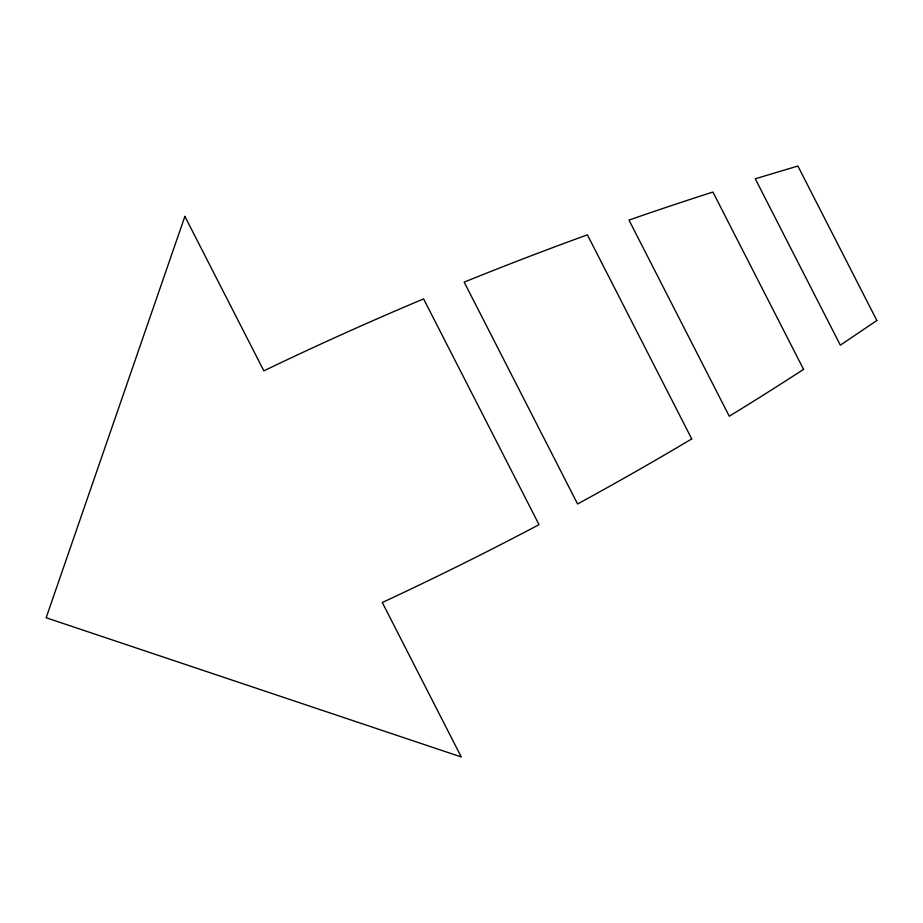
<?xml version="1.0" encoding="UTF-8"?>
<svg xmlns="http://www.w3.org/2000/svg" width="923" height="923" viewBox="0 0 923 923"><rect width="100%" height="100%" fill="white"/><g stroke="black" fill="none" stroke-linecap="round" stroke-linejoin="round"><path stroke-width="1.38" d="M184.888 216.386L46.15 617.752L461.269 756.964L382.295 602.511A3474.287 3365.143 10.4 0 0 539.032 524.668L423.599 298.89A3474.287 3365.143 10.4 0 0 263.851 370.838L184.888 216.386M876.85 320.489L840.345 345.179L755.268 178.785L797.887 166.036L876.85 320.489M803.575 369.373L712.914 192.042A3474.287 3365.143 10.4 0 0 628.978 220.078L729.274 416.238A3474.287 3365.143 10.4 0 0 803.575 369.373M691.731 438.91L587.397 234.846A3474.287 3365.143 10.4 0 0 464.177 282.138L577.59 503.97A3474.287 3365.143 10.4 0 0 691.731 438.91"/></g></svg>
